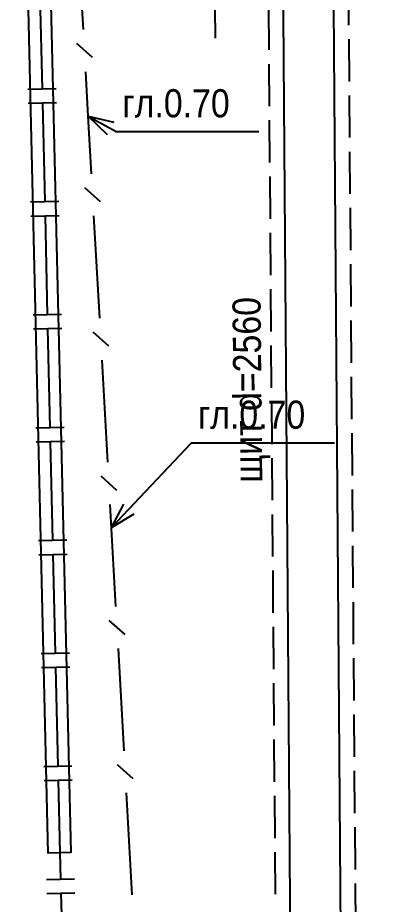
# Model space of a CAD drawing. Header units: metres. Extents: x -3947 to -3704, y 4976 to 6609.
# Drawn here: x -3880.1 to -3866.43, y 6399.14 to 6430.64 of the extents above; entities that cross this region are included whole.
import ezdxf
from ezdxf.enums import TextEntityAlignment as Align

# ---------------------------------------------------------------- set-up
doc = ezdxf.new("R2010")
doc.units = ezdxf.units.M
doc.header["$MEASUREMENT"] = 0
for name, color, linetype, lineweight in [('Газопровод', 7, 'Continuous', 25), ('Кабель связи', 7, 'Continuous', 25), ('Канализация самотёчная', 7, 'Continuous', 25)]:
    doc.layers.add(name, color=color, linetype=linetype, lineweight=lineweight)
doc.styles.add('Style-RUSSIAN_1251', font='RUSSIAN_1251.shx')

msp = doc.modelspace()

# ---------------------------------------------------------------- linework, layer by layer
at = {"layer": 'Газопровод', "linetype": 'Continuous'}
for p, q in [((-3879.323, 6431.627), (-3879.24, 6428.115)), ((-3879.74, 6428.104), (-3878.74, 6428.127)), ((-3879.728, 6427.604), (-3878.729, 6427.627)), ((-3879.229, 6427.615), (-3879.146, 6424.104)), ((-3879.646, 6424.092), (-3878.646, 6424.116)), ((-3879.634, 6423.592), (-3878.634, 6423.616)), ((-3879.134, 6423.604), (-3879.052, 6420.093)), ((-3879.552, 6420.081), (-3878.552, 6420.104)), ((-3879.54, 6419.581), (-3878.54, 6419.605)), ((-3879.04, 6419.593), (-3878.957, 6416.081)), ((-3879.457, 6416.07), (-3878.458, 6416.093)), ((-3879.445, 6415.57), (-3878.446, 6415.593)), ((-3878.946, 6415.581), (-3878.863, 6412.07)), ((-3879.363, 6412.058), (-3878.363, 6412.082)), ((-3879.351, 6411.558), (-3878.351, 6411.582)), ((-3878.851, 6411.57), (-3878.769, 6408.059)), ((-3879.269, 6408.047), (-3878.269, 6408.07)), ((-3879.257, 6407.547), (-3878.257, 6407.57)), ((-3878.757, 6407.559), (-3878.674, 6404.047)), ((-3879.174, 6404.035), (-3878.175, 6404.059)), ((-3879.163, 6403.536), (-3878.163, 6403.559)), ((-3879.08, 6400.024), (-3878.08, 6400.048)), ((-3879.068, 6399.524), (-3878.069, 6399.548)), ((-3878.568, 6399.536), (-3878.486, 6396.025))]:
    msp.add_line(p, q, dxfattribs=at)
at = {"layer": 'Газопровод', "linetype": 'Continuous', "flags": 128}
for points in [[(-3879.305, 6447.207), (-3878.218, 6400.977), (-3879.018, 6400.958), (-3880.105, 6447.188), (-3879.305, 6447.207)], [(-3878.663, 6403.547), (-3878.602, 6400.968), (-3878.58, 6400.036)]]:
    msp.add_lwpolyline(points, dxfattribs=at)
at = {"layer": 'Кабель связи', "linetype": 'Continuous'}
for p, q in [((-3877.447, 6429.218), (-3878.006, 6429.718)), ((-3877.595, 6427.136), (-3876.925, 6426.485)), ((-3877.595, 6427.136), (-3876.685, 6426.923)), ((-3877.157, 6424.094), (-3877.717, 6424.593)), ((-3877.19, 6419.968), (-3877.395, 6423.595)), ((-3876.868, 6418.969), (-3877.427, 6419.469)), ((-3876.9, 6414.843), (-3877.105, 6418.47)), ((-3876.578, 6413.845), (-3877.137, 6414.344)), ((-3876.611, 6409.719), (-3876.816, 6413.346)), ((-3876.77, 6412.531), (-3876.332, 6413.356)), ((-3876.77, 6412.531), (-3875.969, 6413.012)), ((-3876.289, 6408.72), (-3876.848, 6409.22)), ((-3876.321, 6404.594), (-3876.526, 6408.221)), ((-3875.999, 6403.596), (-3876.558, 6404.095)), ((-3876.032, 6399.47), (-3876.236, 6403.097))]:
    msp.add_line(p, q, dxfattribs=at)
at = {"layer": 'Кабель связи', "linetype": 'Continuous', "flags": 128}
for points in [[(-3877.769, 6430.217), (-3877.833, 6431.352), (-3877.992, 6433.843)], [(-3877.479, 6425.092), (-3877.595, 6427.136), (-3877.684, 6428.719)], [(-3877.595, 6427.136), (-3876.61, 6426.598), (-3871.529, 6426.598)], [(-3876.77, 6412.531), (-3873.925, 6415.533), (-3868.843, 6415.533)]]:
    msp.add_lwpolyline(points, dxfattribs=at)
at = {"layer": 'Канализация самотёчная', "linetype": 'Continuous'}
for p, q in [((-3868.327, 6430.377), (-3868.338, 6431.877)), ((-3871.191, 6430.992), (-3871.18, 6429.492)), ((-3868.312, 6428.377), (-3868.323, 6429.877)), ((-3871.176, 6428.992), (-3871.165, 6427.492)), ((-3868.297, 6426.377), (-3868.308, 6427.877)), ((-3871.161, 6426.992), (-3871.15, 6425.492)), ((-3868.282, 6424.377), (-3868.293, 6425.877)), ((-3871.146, 6424.992), (-3871.135, 6423.492)), ((-3868.267, 6422.377), (-3868.278, 6423.877)), ((-3871.131, 6422.992), (-3871.12, 6421.492)), ((-3868.251, 6420.377), (-3868.263, 6421.877)), ((-3871.116, 6420.992), (-3871.105, 6419.492)), ((-3868.236, 6418.377), (-3868.248, 6419.877)), ((-3871.101, 6418.992), (-3871.09, 6417.492)), ((-3868.221, 6416.377), (-3868.233, 6417.877)), ((-3871.086, 6416.992), (-3871.074, 6415.492)), ((-3868.206, 6414.377), (-3868.217, 6415.877)), ((-3871.071, 6414.992), (-3871.059, 6413.493)), ((-3868.191, 6412.378), (-3868.202, 6413.877)), ((-3871.056, 6412.993), (-3871.044, 6411.493)), ((-3868.176, 6410.378), (-3868.187, 6411.878)), ((-3871.04, 6410.993), (-3871.029, 6409.493)), ((-3868.161, 6408.378), (-3868.172, 6409.878)), ((-3871.025, 6408.993), (-3871.014, 6407.493)), ((-3868.146, 6406.378), (-3868.157, 6407.878)), ((-3871.01, 6406.993), (-3870.999, 6405.493)), ((-3868.131, 6404.378), (-3868.142, 6405.878)), ((-3870.995, 6404.993), (-3870.984, 6403.493)), ((-3868.116, 6402.378), (-3868.127, 6403.878)), ((-3870.98, 6402.993), (-3870.969, 6401.493)), ((-3868.101, 6400.378), (-3868.112, 6401.878)), ((-3870.965, 6400.993), (-3870.954, 6399.493)), ((-3868.086, 6398.378), (-3868.097, 6399.878))]:
    msp.add_line(p, q, dxfattribs=at)
at = {"layer": 'Канализация самотёчная', "linetype": 'Continuous', "flags": 128}
for points in [[(-3869.972, 6447.717), (-3873.172, 6437.463), (-3873.083, 6429.909)], [(-3866.432, 6110.13), (-3868.968, 6445.126)], [(-3868.232, 6110.117), (-3870.766, 6444.877)]]:
    msp.add_lwpolyline(points, dxfattribs=at)

# ---------------------------------------------------------------- texts
at = {"layer": 'Кабель связи', "linetype": 'Continuous', "style": 'Style-RUSSIAN_1251', "width": 0.9}
for p in [(-3876.385, 6428.098), (-3873.7, 6417.033)]:
    msp.add_text('гл.0.70', height=1, dxfattribs=at).set_placement(p, align=Align.TOP_LEFT)
at = {"layer": 'Канализация самотёчная', "linetype": 'Continuous', "style": 'Style-RUSSIAN_1251', "width": 0.899998}
msp.add_text('щит d=2560', height=1, rotation=90.5432, dxfattribs=at).set_placement((-3871.409, 6414.121))

doc.saveas('drawing.dxf')
